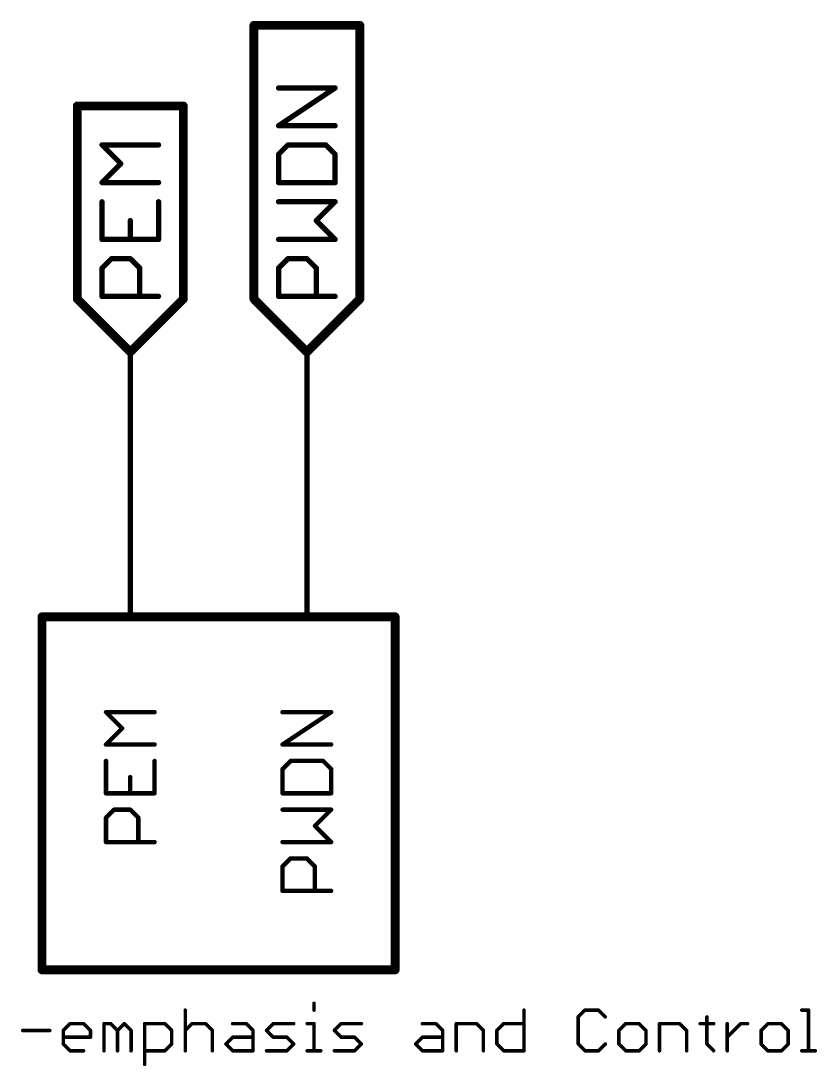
# Model space of a CAD drawing. Extents: x -72 to 265, y -97 to 216.
# Drawn here: x 172.11 to 195.02, y -43.41 to -13.33 of the extents above; entities that cross this region are included whole.
import ezdxf

# ---------------------------------------------------------------- set-up
doc = ezdxf.new("R2010")
doc.units = 0
for name, color, linetype in [('91', 94, 'CONTINUOUS'), ('94', 14, 'CONTINUOUS'), ('95', 251, 'CONTINUOUS')]:
    doc.layers.add(name, color=color, linetype=linetype)

msp = doc.modelspace()

# ---------------------------------------------------------------- linework, layer by layer
at = {"layer": '91', "const_width": 0.1524}
for points in [[(175.26, -25.4), (175.26, -22.86)], [(180.34, -25.4), (180.34, -22.86)]]:
    msp.add_lwpolyline(points, dxfattribs=at)
at = {"layer": '91', "const_width": 0.0762}
for points in [[(175.2981, -22.86, 1), (175.2219, -22.86)], [(180.3781, -22.86, 1), (180.3019, -22.86)], [(175.2219, -25.4, 1), (175.2981, -25.4)], [(180.3019, -25.4, 1), (180.3781, -25.4)]]:
    msp.add_lwpolyline(points, format="xyb", dxfattribs=at)
at = {"layer": '94'}
for points, const_width in [([(175.26, -25.4), (175.26, -30.48)], 0.1524), ([(180.34, -25.4), (180.34, -30.48)], 0.1524), ([(182.88, -30.48), (172.72, -30.48)], 0.254), ([(172.72, -30.48), (172.72, -40.64)], 0.254), ([(182.88, -40.64), (182.88, -30.48)], 0.254), ([(172.72, -40.64), (182.88, -40.64)], 0.254)]:
    msp.add_lwpolyline(points, dxfattribs=dict(at, const_width=const_width))
for points, const_width in [([(175.2981, -25.4, 1), (175.2219, -25.4)], 0.0762), ([(180.3781, -25.4, 1), (180.3019, -25.4)], 0.0762), ([(172.72, -30.4165, 1), (172.72, -30.5435)], 0.127), ([(172.7835, -30.48, 1), (172.6565, -30.48)], 0.127), ([(182.9435, -30.48, 1), (182.8165, -30.48)], 0.127), ([(182.88, -30.5435, 1), (182.88, -30.4165)], 0.127), ([(175.2219, -30.48, 1), (175.2981, -30.48)], 0.0762), ([(180.3019, -30.48, 1), (180.3781, -30.48)], 0.0762), ([(172.72, -40.5765, 1), (172.72, -40.7035)], 0.127), ([(172.6565, -40.64, 1), (172.7835, -40.64)], 0.127), ([(182.8165, -40.64, 1), (182.9435, -40.64)], 0.127), ([(182.88, -40.7035, 1), (182.88, -40.5765)], 0.127)]:
    msp.add_lwpolyline(points, format="xyb", dxfattribs=dict(at, const_width=const_width))
at = {"layer": '95'}
for points, const_width in [([(178.816, -21.336), (178.816, -13.4601)], 0.254), ([(178.816, -13.4601), (181.864, -13.4601)], 0.254), ([(181.864, -21.336), (181.864, -13.4601)], 0.254), ([(179.5258, -16.3483), (181.1528, -15.2637)], 0.1524), ([(181.1528, -15.2637), (179.5258, -15.2637)], 0.1524), ([(173.736, -21.336), (173.736, -15.7808)], 0.254), ([(173.736, -15.7808), (176.784, -15.7808)], 0.254), ([(176.784, -21.336), (176.784, -15.7808)], 0.254), ([(181.1528, -16.3483), (179.5258, -16.3483)], 0.1524), ([(174.9881, -17.4432), (174.4458, -16.9008)], 0.1524), ([(174.4458, -16.9008), (176.0728, -16.9008)], 0.1524), ([(179.797, -16.9008), (179.5258, -17.172)], 0.1524), ([(180.8816, -16.9008), (179.797, -16.9008)], 0.1524), ([(181.1528, -17.172), (180.8816, -16.9008)], 0.1524), ([(179.5258, -17.172), (179.5258, -17.9855)], 0.1524), ([(181.1528, -17.9855), (181.1528, -17.172)], 0.1524), ([(174.4458, -17.9855), (174.9881, -17.4432)], 0.1524), ([(176.0728, -17.9855), (174.4458, -17.9855)], 0.1524), ([(179.5258, -17.9855), (181.1528, -17.9855)], 0.1524), ([(174.4458, -18.538), (174.4458, -19.6226)], 0.1524), ([(176.0728, -19.6226), (176.0728, -18.538)], 0.1524), ([(181.1528, -18.538), (179.5258, -18.538)], 0.1524), ([(180.6105, -19.0803), (181.1528, -18.538)], 0.1524), ([(175.2593, -19.6226), (175.2593, -19.0803)], 0.1524), ([(181.1528, -19.6226), (180.6105, -19.0803)], 0.1524), ([(174.4458, -19.6226), (176.0728, -19.6226)], 0.1524), ([(179.5258, -19.6226), (181.1528, -19.6226)], 0.1524), ([(174.4458, -20.4463), (174.717, -20.1751)], 0.1524), ([(174.717, -20.1751), (175.2593, -20.1751)], 0.1524), ([(175.2593, -20.1751), (175.5305, -20.4463)], 0.1524), ([(179.5258, -20.4463), (179.797, -20.1751)], 0.1524), ([(179.797, -20.1751), (180.3393, -20.1751)], 0.1524), ([(180.3393, -20.1751), (180.6105, -20.4463)], 0.1524), ([(174.4458, -21.2598), (174.4458, -20.4463)], 0.1524), ([(175.5305, -20.4463), (175.5305, -21.2598)], 0.1524), ([(179.5258, -21.2598), (179.5258, -20.4463)], 0.1524), ([(180.6105, -20.4463), (180.6105, -21.2598)], 0.1524), ([(175.26, -22.86), (173.736, -21.336)], 0.254), ([(176.0728, -21.2598), (174.4458, -21.2598)], 0.1524), ([(175.26, -22.86), (176.784, -21.336)], 0.254), ([(180.34, -22.86), (178.816, -21.336)], 0.254), ([(181.1528, -21.2598), (179.5258, -21.2598)], 0.1524), ([(180.34, -22.86), (181.864, -21.336)], 0.254), ([(175.0264, -33.6905), (174.5603, -33.2245)], 0.127), ([(174.5603, -33.2245), (175.9585, -33.2245)], 0.127), ([(179.6403, -34.1566), (181.0385, -33.2245)], 0.127), ([(181.0385, -33.2245), (179.6403, -33.2245)], 0.127), ([(174.5603, -34.1566), (175.0264, -33.6905)], 0.127), ([(175.9585, -34.1566), (174.5603, -34.1566)], 0.127), ([(181.0385, -34.1566), (179.6403, -34.1566)], 0.127), ([(174.5603, -34.6277), (174.5603, -35.5599)], 0.127), ([(175.9585, -35.5599), (175.9585, -34.6277)], 0.127), ([(179.8733, -34.6277), (179.6403, -34.8608)], 0.127), ([(180.8055, -34.6277), (179.8733, -34.6277)], 0.127), ([(181.0385, -34.8608), (180.8055, -34.6277)], 0.127), ([(179.6403, -34.8608), (179.6403, -35.5599)], 0.127), ([(181.0385, -35.5599), (181.0385, -34.8608)], 0.127), ([(175.2594, -35.5599), (175.2594, -35.0938)], 0.127), ([(174.5603, -35.5599), (175.9585, -35.5599)], 0.127), ([(179.6403, -35.5599), (181.0385, -35.5599)], 0.127), ([(174.5603, -36.264), (174.7933, -36.031)], 0.127), ([(174.7933, -36.031), (175.2594, -36.031)], 0.127), ([(175.2594, -36.031), (175.4924, -36.264)], 0.127), ([(181.0385, -36.031), (179.6403, -36.031)], 0.127), ([(180.5724, -36.4971), (181.0385, -36.031)], 0.127), ([(174.5603, -36.9631), (174.5603, -36.264)], 0.127), ([(175.4924, -36.264), (175.4924, -36.9631)], 0.127), ([(181.0385, -36.9631), (180.5724, -36.4971)], 0.127), ([(175.9585, -36.9631), (174.5603, -36.9631)], 0.127), ([(179.6403, -36.9631), (181.0385, -36.9631)], 0.127), ([(179.6403, -37.6673), (179.8733, -37.4343)], 0.127), ([(179.8733, -37.4343), (180.3394, -37.4343)], 0.127), ([(180.3394, -37.4343), (180.5724, -37.6673)], 0.127), ([(179.6403, -38.3664), (179.6403, -37.6673)], 0.127), ([(180.5724, -37.6673), (180.5724, -38.3664)], 0.127), ([(181.0385, -38.3664), (179.6403, -38.3664)], 0.127), ([(176.8417, -41.7998), (176.8417, -42.9692)], 0.1016), ([(180.5448, -41.6049), (180.5448, -41.7998)], 0.1016), ([(186.5867, -41.7998), (186.5867, -42.9692)], 0.1016), ([(188.3407, -41.7998), (188.1458, -41.9947)], 0.1016), ([(188.7305, -41.7998), (188.3407, -41.7998)], 0.1016), ([(188.9254, -41.9947), (188.7305, -41.7998)], 0.1016), ([(194.5775, -41.7998), (194.7724, -41.7998)], 0.1016), ([(194.7724, -41.7998), (194.7724, -42.9692)], 0.1016), ([(188.1458, -41.9947), (188.1458, -42.7743)], 0.1016), ([(191.8489, -41.9947), (191.8489, -42.7743)], 0.1016), ([(172.1641, -42.3845), (172.9437, -42.3845)], 0.1016), ([(173.3335, -42.3845), (173.5284, -42.1896)], 0.1016), ([(173.3335, -42.7743), (173.3335, -42.3845)], 0.1016), ([(173.5284, -42.1896), (173.9182, -42.1896)], 0.1016), ([(173.9182, -42.1896), (174.1131, -42.3845)], 0.1016), ([(174.1131, -42.3845), (174.1131, -42.5794)], 0.1016), ([(174.5029, -42.9692), (174.5029, -42.1896)], 0.1016), ([(174.5029, -42.1896), (174.6978, -42.1896)], 0.1016), ([(174.6978, -42.1896), (174.8927, -42.3845)], 0.1016), ([(174.8927, -42.3845), (175.0876, -42.1896)], 0.1016), ([(174.8927, -42.3845), (174.8927, -42.9692)], 0.1016), ([(175.0876, -42.1896), (175.2825, -42.3845)], 0.1016), ([(175.2825, -42.3845), (175.2825, -42.9692)], 0.1016), ([(175.6723, -43.359), (175.6723, -42.1896)], 0.1016), ([(175.6723, -42.1896), (176.257, -42.1896)], 0.1016), ([(176.257, -42.1896), (176.4519, -42.3845)], 0.1016), ([(176.4519, -42.3845), (176.4519, -42.7743)], 0.1016), ([(176.8417, -42.3845), (177.0366, -42.1896)], 0.1016), ([(177.0366, -42.1896), (177.4264, -42.1896)], 0.1016), ([(177.4264, -42.1896), (177.6213, -42.3845)], 0.1016), ([(177.6213, -42.3845), (177.6213, -42.9692)], 0.1016), ([(178.206, -42.1896), (178.5958, -42.1896)], 0.1016), ([(178.5958, -42.1896), (178.7907, -42.3845)], 0.1016), ([(178.7907, -42.3845), (178.7907, -42.9692)], 0.1016), ([(179.1805, -42.3845), (179.3754, -42.1896)], 0.1016), ([(179.3754, -42.5794), (179.1805, -42.3845)], 0.1016), ([(179.3754, -42.1896), (179.9601, -42.1896)], 0.1016), ([(180.3499, -42.1896), (180.5448, -42.1896)], 0.1016), ([(180.5448, -42.1896), (180.5448, -42.9692)], 0.1016), ([(181.1295, -42.3845), (181.3244, -42.1896)], 0.1016), ([(181.3244, -42.5794), (181.1295, -42.3845)], 0.1016), ([(181.3244, -42.1896), (181.9091, -42.1896)], 0.1016), ([(183.6632, -42.1896), (184.053, -42.1896)], 0.1016), ([(184.053, -42.1896), (184.2479, -42.3845)], 0.1016), ([(184.2479, -42.3845), (184.2479, -42.9692)], 0.1016), ([(184.6377, -42.9692), (184.6377, -42.1896)], 0.1016), ([(184.6377, -42.1896), (185.2224, -42.1896)], 0.1016), ([(185.2224, -42.1896), (185.4173, -42.3845)], 0.1016), ([(185.4173, -42.3845), (185.4173, -42.9692)], 0.1016), ([(185.8071, -42.3845), (186.002, -42.1896)], 0.1016), ([(185.8071, -42.7743), (185.8071, -42.3845)], 0.1016), ([(186.002, -42.1896), (186.5867, -42.1896)], 0.1016), ([(189.5101, -42.1896), (189.3152, -42.3845)], 0.1016), ([(189.3152, -42.3845), (189.3152, -42.7743)], 0.1016), ([(189.8999, -42.1896), (189.5101, -42.1896)], 0.1016), ([(190.0948, -42.3845), (189.8999, -42.1896)], 0.1016), ([(190.0948, -42.7743), (190.0948, -42.3845)], 0.1016), ([(190.4846, -42.9692), (190.4846, -42.1896)], 0.1016), ([(190.4846, -42.1896), (191.0693, -42.1896)], 0.1016), ([(191.0693, -42.1896), (191.2642, -42.3845)], 0.1016), ([(191.2642, -42.3845), (191.2642, -42.9692)], 0.1016), ([(191.654, -42.1896), (192.0438, -42.1896)], 0.1016), ([(192.4336, -42.9692), (192.4336, -42.1896)], 0.1016), ([(192.4336, -42.5794), (192.8234, -42.1896)], 0.1016), ([(192.8234, -42.1896), (193.0183, -42.1896)], 0.1016), ([(193.603, -42.1896), (193.4081, -42.3845)], 0.1016), ([(193.4081, -42.3845), (193.4081, -42.7743)], 0.1016), ([(193.9928, -42.1896), (193.603, -42.1896)], 0.1016), ([(194.1877, -42.3845), (193.9928, -42.1896)], 0.1016), ([(194.1877, -42.7743), (194.1877, -42.3845)], 0.1016), ([(174.1131, -42.5794), (173.3335, -42.5794)], 0.1016), ([(178.0111, -42.7743), (178.206, -42.5794)], 0.1016), ([(178.206, -42.5794), (178.7907, -42.5794)], 0.1016), ([(179.7652, -42.5794), (179.3754, -42.5794)], 0.1016), ([(179.9601, -42.7743), (179.7652, -42.5794)], 0.1016), ([(181.7142, -42.5794), (181.3244, -42.5794)], 0.1016), ([(181.9091, -42.7743), (181.7142, -42.5794)], 0.1016), ([(183.4683, -42.7743), (183.6632, -42.5794)], 0.1016), ([(183.6632, -42.5794), (184.2479, -42.5794)], 0.1016), ([(173.5284, -42.9692), (173.3335, -42.7743)], 0.1016), ([(173.9182, -42.9692), (173.5284, -42.9692)], 0.1016), ([(176.257, -42.9692), (175.6723, -42.9692)], 0.1016), ([(176.4519, -42.7743), (176.257, -42.9692)], 0.1016), ([(178.206, -42.9692), (178.0111, -42.7743)], 0.1016), ([(178.7907, -42.9692), (178.206, -42.9692)], 0.1016), ([(179.1805, -42.9692), (179.7652, -42.9692)], 0.1016), ([(179.7652, -42.9692), (179.9601, -42.7743)], 0.1016), ([(180.3499, -42.9692), (180.7397, -42.9692)], 0.1016), ([(181.1295, -42.9692), (181.7142, -42.9692)], 0.1016), ([(181.7142, -42.9692), (181.9091, -42.7743)], 0.1016), ([(183.6632, -42.9692), (183.4683, -42.7743)], 0.1016), ([(184.2479, -42.9692), (183.6632, -42.9692)], 0.1016), ([(186.002, -42.9692), (185.8071, -42.7743)], 0.1016), ([(186.5867, -42.9692), (186.002, -42.9692)], 0.1016), ([(188.1458, -42.7743), (188.3407, -42.9692)], 0.1016), ([(188.3407, -42.9692), (188.7305, -42.9692)], 0.1016), ([(188.7305, -42.9692), (188.9254, -42.7743)], 0.1016), ([(189.3152, -42.7743), (189.5101, -42.9692)], 0.1016), ([(189.5101, -42.9692), (189.8999, -42.9692)], 0.1016), ([(189.8999, -42.9692), (190.0948, -42.7743)], 0.1016), ([(191.8489, -42.7743), (192.0438, -42.9692)], 0.1016), ([(193.4081, -42.7743), (193.603, -42.9692)], 0.1016), ([(193.603, -42.9692), (193.9928, -42.9692)], 0.1016), ([(193.9928, -42.9692), (194.1877, -42.7743)], 0.1016), ([(194.5775, -42.9692), (194.9673, -42.9692)], 0.1016)]:
    msp.add_lwpolyline(points, dxfattribs=dict(at, const_width=const_width))
for points, const_width in [([(178.8795, -13.4601, 1), (178.7525, -13.4601)], 0.127), ([(178.816, -13.3966, 1), (178.816, -13.5236)], 0.127), ([(181.9275, -13.4601, 1), (181.8005, -13.4601)], 0.127), ([(181.864, -13.5236, 1), (181.864, -13.3966)], 0.127), ([(179.5258, -15.2256, 1), (179.5258, -15.3018)], 0.0762), ([(181.1739, -15.2954, 1), (181.1317, -15.232)], 0.0762), ([(181.1528, -15.3018, 1), (181.1528, -15.2256)], 0.0762), ([(173.7995, -15.7808, 1), (173.6725, -15.7808)], 0.127), ([(173.736, -15.7173, 1), (173.736, -15.8443)], 0.127), ([(176.8475, -15.7808, 1), (176.7205, -15.7808)], 0.127), ([(176.784, -15.8443, 1), (176.784, -15.7173)], 0.127), ([(179.5258, -16.3102, 1), (179.5258, -16.3864)], 0.0762), ([(179.5047, -16.3166, 1), (179.5469, -16.38)], 0.0762), ([(181.1528, -16.3864, 1), (181.1528, -16.3102)], 0.0762), ([(174.4728, -16.8739, 1), (174.4189, -16.9278)], 0.0762), ([(174.4458, -16.8627, 1), (174.4458, -16.9389)], 0.0762), ([(176.0728, -16.9389, 1), (176.0728, -16.8627)], 0.0762), ([(179.797, -16.8627, 1), (179.797, -16.9389)], 0.0762), ([(179.8239, -16.9278, 1), (179.77, -16.8739)], 0.0762), ([(180.9086, -16.8739, 1), (180.8547, -16.9278)], 0.0762), ([(180.8816, -16.9389, 1), (180.8816, -16.8627)], 0.0762), ([(179.5639, -17.172, 1), (179.4877, -17.172)], 0.0762), ([(179.4989, -17.1451, 1), (179.5528, -17.1989)], 0.0762), ([(181.1909, -17.172, 1), (181.1147, -17.172)], 0.0762), ([(181.1259, -17.1989, 1), (181.1797, -17.1451)], 0.0762), ([(175.0151, -17.4701, 1), (174.9612, -17.4162)], 0.0762), ([(174.9612, -17.4701, 1), (175.0151, -17.4162)], 0.0762), ([(174.4458, -17.9474, 1), (174.4458, -18.0236)], 0.0762), ([(174.4189, -17.9585, 1), (174.4728, -18.0124)], 0.0762), ([(176.0728, -18.0236, 1), (176.0728, -17.9474)], 0.0762), ([(179.5258, -17.9474, 1), (179.5258, -18.0236)], 0.0762), ([(179.4877, -17.9855, 1), (179.5639, -17.9855)], 0.0762), ([(181.1147, -17.9855, 1), (181.1909, -17.9855)], 0.0762), ([(181.1528, -18.0236, 1), (181.1528, -17.9474)], 0.0762), ([(174.4839, -18.538, 1), (174.4077, -18.538)], 0.0762), ([(176.1109, -18.538, 1), (176.0347, -18.538)], 0.0762), ([(179.5258, -18.4999, 1), (179.5258, -18.5761)], 0.0762), ([(181.1797, -18.5649, 1), (181.1259, -18.511)], 0.0762), ([(181.1528, -18.5761, 1), (181.1528, -18.4999)], 0.0762), ([(175.2974, -19.0803, 1), (175.2212, -19.0803)], 0.0762), ([(180.6374, -19.0534, 1), (180.5835, -19.1073)], 0.0762), ([(180.5835, -19.0534, 1), (180.6374, -19.1073)], 0.0762), ([(174.4458, -19.5845, 1), (174.4458, -19.6607)], 0.0762), ([(176.0728, -19.6607, 1), (176.0728, -19.5845)], 0.0762), ([(179.5258, -19.5845, 1), (179.5258, -19.6607)], 0.0762), ([(181.1528, -19.6607, 1), (181.1528, -19.5845)], 0.0762), ([(174.4077, -19.6226, 1), (174.4839, -19.6226)], 0.0762), ([(175.2212, -19.6226, 1), (175.2974, -19.6226)], 0.0762), ([(176.0347, -19.6226, 1), (176.1109, -19.6226)], 0.0762), ([(181.1259, -19.6496, 1), (181.1797, -19.5957)], 0.0762), ([(174.717, -20.137, 1), (174.717, -20.2132)], 0.0762), ([(174.7439, -20.2021, 1), (174.69, -20.1482)], 0.0762), ([(175.2862, -20.1482, 1), (175.2324, -20.2021)], 0.0762), ([(175.2593, -20.2132, 1), (175.2593, -20.137)], 0.0762), ([(179.797, -20.137, 1), (179.797, -20.2132)], 0.0762), ([(179.8239, -20.2021, 1), (179.77, -20.1482)], 0.0762), ([(180.3662, -20.1482, 1), (180.3124, -20.2021)], 0.0762), ([(180.3393, -20.2132, 1), (180.3393, -20.137)], 0.0762), ([(174.4839, -20.4463, 1), (174.4077, -20.4463)], 0.0762), ([(174.4189, -20.4194, 1), (174.4728, -20.4732)], 0.0762), ([(175.5686, -20.4463, 1), (175.4924, -20.4463)], 0.0762), ([(175.5035, -20.4732, 1), (175.5574, -20.4194)], 0.0762), ([(179.5639, -20.4463, 1), (179.4877, -20.4463)], 0.0762), ([(179.4989, -20.4194, 1), (179.5528, -20.4732)], 0.0762), ([(180.6486, -20.4463, 1), (180.5724, -20.4463)], 0.0762), ([(180.5835, -20.4732, 1), (180.6374, -20.4194)], 0.0762), ([(173.7809, -21.2911, 1), (173.6911, -21.3809)], 0.127), ([(173.6725, -21.336, 1), (173.7995, -21.336)], 0.127), ([(174.4458, -21.2217, 1), (174.4458, -21.2979)], 0.0762), ([(174.4077, -21.2598, 1), (174.4839, -21.2598)], 0.0762), ([(175.4924, -21.2598, 1), (175.5686, -21.2598)], 0.0762), ([(176.0728, -21.2979, 1), (176.0728, -21.2217)], 0.0762), ([(176.7205, -21.336, 1), (176.8475, -21.336)], 0.127), ([(176.8289, -21.3809, 1), (176.7391, -21.2911)], 0.127), ([(178.8609, -21.2911, 1), (178.7711, -21.3809)], 0.127), ([(178.7525, -21.336, 1), (178.8795, -21.336)], 0.127), ([(179.5258, -21.2217, 1), (179.5258, -21.2979)], 0.0762), ([(179.4877, -21.2598, 1), (179.5639, -21.2598)], 0.0762), ([(180.5724, -21.2598, 1), (180.6486, -21.2598)], 0.0762), ([(181.1528, -21.2979, 1), (181.1528, -21.2217)], 0.0762), ([(181.8005, -21.336, 1), (181.9275, -21.336)], 0.127), ([(181.9089, -21.3809, 1), (181.8191, -21.2911)], 0.127), ([(175.2151, -22.8151, 1), (175.3049, -22.9049)], 0.127), ([(175.2151, -22.9049, 1), (175.3049, -22.8151)], 0.127), ([(180.2951, -22.8151, 1), (180.3849, -22.9049)], 0.127), ([(180.2951, -22.9049, 1), (180.3849, -22.8151)], 0.127), ([(174.5603, -33.1927, 1), (174.5603, -33.2562)], 0.0635), ([(174.5828, -33.202, 1), (174.5379, -33.2469)], 0.0635), ([(175.9585, -33.2562, 1), (175.9585, -33.1927)], 0.0635), ([(179.6403, -33.1927, 1), (179.6403, -33.2562)], 0.0635), ([(181.0561, -33.2509, 1), (181.0209, -33.198)], 0.0635), ([(181.0385, -33.2562, 1), (181.0385, -33.1927)], 0.0635), ([(175.0488, -33.713, 1), (175.0039, -33.6681)], 0.0635), ([(175.0039, -33.713, 1), (175.0488, -33.6681)], 0.0635), ([(174.5603, -34.1248, 1), (174.5603, -34.1883)], 0.0635), ([(174.5379, -34.1341, 1), (174.5828, -34.179)], 0.0635), ([(175.9585, -34.1883, 1), (175.9585, -34.1248)], 0.0635), ([(179.6403, -34.1248, 1), (179.6403, -34.1883)], 0.0635), ([(179.6227, -34.1302, 1), (179.6579, -34.183)], 0.0635), ([(181.0385, -34.1883, 1), (181.0385, -34.1248)], 0.0635), ([(174.5921, -34.6277, 1), (174.5286, -34.6277)], 0.0635), ([(175.9903, -34.6277, 1), (175.9268, -34.6277)], 0.0635), ([(179.8733, -34.596, 1), (179.8733, -34.6595)], 0.0635), ([(179.8958, -34.6502, 1), (179.8509, -34.6053)], 0.0635), ([(180.8279, -34.6053, 1), (180.783, -34.6502)], 0.0635), ([(180.8055, -34.6595, 1), (180.8055, -34.596)], 0.0635), ([(179.6721, -34.8608, 1), (179.6086, -34.8608)], 0.0635), ([(179.6179, -34.8383, 1), (179.6628, -34.8832)], 0.0635), ([(181.0702, -34.8608, 1), (181.0068, -34.8608)], 0.0635), ([(181.016, -34.8832, 1), (181.061, -34.8383)], 0.0635), ([(175.2912, -35.0938, 1), (175.2277, -35.0938)], 0.0635), ([(174.5603, -35.5281, 1), (174.5603, -35.5916)], 0.0635), ([(174.5286, -35.5599, 1), (174.5921, -35.5599)], 0.0635), ([(175.2277, -35.5599, 1), (175.2912, -35.5599)], 0.0635), ([(175.9268, -35.5599, 1), (175.9903, -35.5599)], 0.0635), ([(175.9585, -35.5916, 1), (175.9585, -35.5281)], 0.0635), ([(179.6403, -35.5281, 1), (179.6403, -35.5916)], 0.0635), ([(179.6086, -35.5599, 1), (179.6721, -35.5599)], 0.0635), ([(181.0068, -35.5599, 1), (181.0702, -35.5599)], 0.0635), ([(181.0385, -35.5916, 1), (181.0385, -35.5281)], 0.0635), ([(174.7933, -35.9993, 1), (174.7933, -36.0628)], 0.0635), ([(174.8158, -36.0535, 1), (174.7709, -36.0086)], 0.0635), ([(175.2819, -36.0086, 1), (175.237, -36.0535)], 0.0635), ([(175.2594, -36.0628, 1), (175.2594, -35.9993)], 0.0635), ([(179.6403, -35.9993, 1), (179.6403, -36.0628)], 0.0635), ([(181.061, -36.0535, 1), (181.016, -36.0086)], 0.0635), ([(181.0385, -36.0628, 1), (181.0385, -35.9993)], 0.0635), ([(174.5921, -36.264, 1), (174.5286, -36.264)], 0.0635), ([(174.5379, -36.2416, 1), (174.5828, -36.2865)], 0.0635), ([(175.5242, -36.264, 1), (175.4607, -36.264)], 0.0635), ([(175.47, -36.2865, 1), (175.5149, -36.2416)], 0.0635), ([(180.5949, -36.4746, 1), (180.55, -36.5195)], 0.0635), ([(180.55, -36.4746, 1), (180.5949, -36.5195)], 0.0635), ([(174.5603, -36.9314, 1), (174.5603, -36.9949)], 0.0635), ([(174.5286, -36.9631, 1), (174.5921, -36.9631)], 0.0635), ([(175.4607, -36.9631, 1), (175.5242, -36.9631)], 0.0635), ([(175.9585, -36.9949, 1), (175.9585, -36.9314)], 0.0635), ([(179.6403, -36.9314, 1), (179.6403, -36.9949)], 0.0635), ([(181.016, -36.9856, 1), (181.061, -36.9407)], 0.0635), ([(181.0385, -36.9949, 1), (181.0385, -36.9314)], 0.0635), ([(179.8733, -37.4025, 1), (179.8733, -37.466)], 0.0635), ([(179.8958, -37.4567, 1), (179.8509, -37.4118)], 0.0635), ([(180.3619, -37.4118, 1), (180.317, -37.4567)], 0.0635), ([(180.3394, -37.466, 1), (180.3394, -37.4025)], 0.0635), ([(179.6721, -37.6673, 1), (179.6086, -37.6673)], 0.0635), ([(179.6179, -37.6449, 1), (179.6628, -37.6898)], 0.0635), ([(180.6042, -37.6673, 1), (180.5407, -37.6673)], 0.0635), ([(180.55, -37.6898, 1), (180.5949, -37.6449)], 0.0635), ([(179.6403, -38.3347, 1), (179.6403, -38.3982)], 0.0635), ([(179.6086, -38.3664, 1), (179.6721, -38.3664)], 0.0635), ([(180.5407, -38.3664, 1), (180.6042, -38.3664)], 0.0635), ([(181.0385, -38.3982, 1), (181.0385, -38.3347)], 0.0635), ([(176.8671, -41.7998, 1), (176.8163, -41.7998)], 0.0508), ([(180.5702, -41.6049, 1), (180.5194, -41.6049)], 0.0508), ([(180.5194, -41.7998, 1), (180.5702, -41.7998)], 0.0508), ([(186.6121, -41.7998, 1), (186.5613, -41.7998)], 0.0508), ([(188.3407, -41.7744, 1), (188.3407, -41.8252)], 0.0508), ([(188.3587, -41.8178, 1), (188.3228, -41.7818)], 0.0508), ([(188.7485, -41.7818, 1), (188.7126, -41.8178)], 0.0508), ([(188.7305, -41.8252, 1), (188.7305, -41.7744)], 0.0508), ([(194.5775, -41.7744, 1), (194.5775, -41.8252)], 0.0508), ([(194.7978, -41.7998, 1), (194.747, -41.7998)], 0.0508), ([(194.7724, -41.8252, 1), (194.7724, -41.7744)], 0.0508), ([(188.1712, -41.9947, 1), (188.1204, -41.9947)], 0.0508), ([(188.1279, -41.9767, 1), (188.1638, -42.0127)], 0.0508), ([(188.9075, -42.0127, 1), (188.9434, -41.9767)], 0.0508), ([(191.8743, -41.9947, 1), (191.8235, -41.9947)], 0.0508), ([(172.1641, -42.3591, 1), (172.1641, -42.4099)], 0.0508), ([(172.9437, -42.4099, 1), (172.9437, -42.3591)], 0.0508), ([(173.3155, -42.3665, 1), (173.3514, -42.4025)], 0.0508), ([(173.3589, -42.3845, 1), (173.3081, -42.3845)], 0.0508), ([(173.5284, -42.1642, 1), (173.5284, -42.215)], 0.0508), ([(173.5463, -42.2076, 1), (173.5104, -42.1716)], 0.0508), ([(173.9361, -42.1716, 1), (173.9002, -42.2076)], 0.0508), ([(173.9182, -42.215, 1), (173.9182, -42.1642)], 0.0508), ([(174.1385, -42.3845, 1), (174.0877, -42.3845)], 0.0508), ([(174.0951, -42.4025, 1), (174.131, -42.3665)], 0.0508), ([(174.5283, -42.1896, 1), (174.4775, -42.1896)], 0.0508), ([(174.5029, -42.1642, 1), (174.5029, -42.215)], 0.0508), ([(174.7157, -42.1716, 1), (174.6798, -42.2076)], 0.0508), ([(174.6978, -42.215, 1), (174.6978, -42.1642)], 0.0508), ([(174.8747, -42.3665, 1), (174.9106, -42.4025)], 0.0508), ([(174.9181, -42.3845, 1), (174.8673, -42.3845)], 0.0508), ([(174.8747, -42.4025, 1), (174.9106, -42.3665)], 0.0508), ([(175.1055, -42.1716, 1), (175.0696, -42.2076)], 0.0508), ([(175.1055, -42.2076, 1), (175.0696, -42.1716)], 0.0508), ([(175.3079, -42.3845, 1), (175.2571, -42.3845)], 0.0508), ([(175.2645, -42.4025, 1), (175.3004, -42.3665)], 0.0508), ([(175.6977, -42.1896, 1), (175.6469, -42.1896)], 0.0508), ([(175.6723, -42.1642, 1), (175.6723, -42.215)], 0.0508), ([(176.2749, -42.1716, 1), (176.239, -42.2076)], 0.0508), ([(176.257, -42.215, 1), (176.257, -42.1642)], 0.0508), ([(176.4773, -42.3845, 1), (176.4265, -42.3845)], 0.0508), ([(176.4339, -42.4025, 1), (176.4698, -42.3665)], 0.0508), ([(176.8237, -42.3665, 1), (176.8596, -42.4025)], 0.0508), ([(177.0366, -42.1642, 1), (177.0366, -42.215)], 0.0508), ([(177.0545, -42.2076, 1), (177.0186, -42.1716)], 0.0508), ([(177.4443, -42.1716, 1), (177.4084, -42.2076)], 0.0508), ([(177.4264, -42.215, 1), (177.4264, -42.1642)], 0.0508), ([(177.6467, -42.3845, 1), (177.5959, -42.3845)], 0.0508), ([(177.6033, -42.4025, 1), (177.6392, -42.3665)], 0.0508), ([(178.206, -42.1642, 1), (178.206, -42.215)], 0.0508), ([(178.6137, -42.1716, 1), (178.5778, -42.2076)], 0.0508), ([(178.5958, -42.215, 1), (178.5958, -42.1642)], 0.0508), ([(178.8161, -42.3845, 1), (178.7653, -42.3845)], 0.0508), ([(178.7727, -42.4025, 1), (178.8086, -42.3665)], 0.0508), ([(179.1984, -42.3665, 1), (179.1625, -42.4025)], 0.0508), ([(179.1625, -42.3665, 1), (179.1984, -42.4025)], 0.0508), ([(179.3754, -42.1642, 1), (179.3754, -42.215)], 0.0508), ([(179.3933, -42.2076, 1), (179.3574, -42.1716)], 0.0508), ([(179.9601, -42.215, 1), (179.9601, -42.1642)], 0.0508), ([(180.3499, -42.1642, 1), (180.3499, -42.215)], 0.0508), ([(180.5702, -42.1896, 1), (180.5194, -42.1896)], 0.0508), ([(180.5448, -42.215, 1), (180.5448, -42.1642)], 0.0508), ([(181.1474, -42.3665, 1), (181.1115, -42.4025)], 0.0508), ([(181.1115, -42.3665, 1), (181.1474, -42.4025)], 0.0508), ([(181.3244, -42.1642, 1), (181.3244, -42.215)], 0.0508), ([(181.3423, -42.2076, 1), (181.3064, -42.1716)], 0.0508), ([(181.9091, -42.215, 1), (181.9091, -42.1642)], 0.0508), ([(183.6632, -42.1642, 1), (183.6632, -42.215)], 0.0508), ([(184.0709, -42.1716, 1), (184.035, -42.2076)], 0.0508), ([(184.053, -42.215, 1), (184.053, -42.1642)], 0.0508), ([(184.2733, -42.3845, 1), (184.2225, -42.3845)], 0.0508), ([(184.2299, -42.4025, 1), (184.2658, -42.3665)], 0.0508), ([(184.6631, -42.1896, 1), (184.6123, -42.1896)], 0.0508), ([(184.6377, -42.1642, 1), (184.6377, -42.215)], 0.0508), ([(185.2403, -42.1716, 1), (185.2044, -42.2076)], 0.0508), ([(185.2224, -42.215, 1), (185.2224, -42.1642)], 0.0508), ([(185.4427, -42.3845, 1), (185.3919, -42.3845)], 0.0508), ([(185.3993, -42.4025, 1), (185.4352, -42.3665)], 0.0508), ([(185.7891, -42.3665, 1), (185.825, -42.4025)], 0.0508), ([(185.8325, -42.3845, 1), (185.7817, -42.3845)], 0.0508), ([(186.002, -42.1642, 1), (186.002, -42.215)], 0.0508), ([(186.0199, -42.2076, 1), (185.984, -42.1716)], 0.0508), ([(186.5867, -42.215, 1), (186.5867, -42.1642)], 0.0508), ([(189.3406, -42.3845, 1), (189.2898, -42.3845)], 0.0508), ([(189.2973, -42.3665, 1), (189.3332, -42.4025)], 0.0508), ([(189.5101, -42.1642, 1), (189.5101, -42.215)], 0.0508), ([(189.5281, -42.2076, 1), (189.4922, -42.1716)], 0.0508), ([(189.9179, -42.1716, 1), (189.882, -42.2076)], 0.0508), ([(189.8999, -42.215, 1), (189.8999, -42.1642)], 0.0508), ([(190.1202, -42.3845, 1), (190.0694, -42.3845)], 0.0508), ([(190.0769, -42.4025, 1), (190.1128, -42.3665)], 0.0508), ([(190.51, -42.1896, 1), (190.4592, -42.1896)], 0.0508), ([(190.4846, -42.1642, 1), (190.4846, -42.215)], 0.0508), ([(191.0873, -42.1716, 1), (191.0514, -42.2076)], 0.0508), ([(191.0693, -42.215, 1), (191.0693, -42.1642)], 0.0508), ([(191.2896, -42.3845, 1), (191.2388, -42.3845)], 0.0508), ([(191.2463, -42.4025, 1), (191.2822, -42.3665)], 0.0508), ([(191.654, -42.1642, 1), (191.654, -42.215)], 0.0508), ([(192.0438, -42.215, 1), (192.0438, -42.1642)], 0.0508), ([(192.459, -42.1896, 1), (192.4082, -42.1896)], 0.0508), ([(192.8234, -42.1642, 1), (192.8234, -42.215)], 0.0508), ([(192.8414, -42.2076, 1), (192.8055, -42.1716)], 0.0508), ([(193.0183, -42.215, 1), (193.0183, -42.1642)], 0.0508), ([(193.4335, -42.3845, 1), (193.3827, -42.3845)], 0.0508), ([(193.3902, -42.3665, 1), (193.4261, -42.4025)], 0.0508), ([(193.603, -42.1642, 1), (193.603, -42.215)], 0.0508), ([(193.621, -42.2076, 1), (193.5851, -42.1716)], 0.0508), ([(194.0108, -42.1716, 1), (193.9749, -42.2076)], 0.0508), ([(193.9928, -42.215, 1), (193.9928, -42.1642)], 0.0508), ([(194.2131, -42.3845, 1), (194.1623, -42.3845)], 0.0508), ([(194.1698, -42.4025, 1), (194.2057, -42.3665)], 0.0508), ([(173.3335, -42.554, 1), (173.3335, -42.6048)], 0.0508), ([(174.0877, -42.5794, 1), (174.1385, -42.5794)], 0.0508), ([(174.1131, -42.6048, 1), (174.1131, -42.554)], 0.0508), ([(178.206, -42.554, 1), (178.206, -42.6048)], 0.0508), ([(178.2239, -42.5974, 1), (178.188, -42.5614)], 0.0508), ([(178.7907, -42.6048, 1), (178.7907, -42.554)], 0.0508), ([(179.3754, -42.554, 1), (179.3754, -42.6048)], 0.0508), ([(179.3574, -42.5974, 1), (179.3933, -42.5614)], 0.0508), ([(179.7831, -42.5614, 1), (179.7472, -42.5974)], 0.0508), ([(179.7652, -42.6048, 1), (179.7652, -42.554)], 0.0508), ([(181.3244, -42.554, 1), (181.3244, -42.6048)], 0.0508), ([(181.3064, -42.5974, 1), (181.3423, -42.5614)], 0.0508), ([(181.7321, -42.5614, 1), (181.6962, -42.5974)], 0.0508), ([(181.7142, -42.6048, 1), (181.7142, -42.554)], 0.0508), ([(183.6632, -42.554, 1), (183.6632, -42.6048)], 0.0508), ([(183.6811, -42.5974, 1), (183.6452, -42.5614)], 0.0508), ([(184.2479, -42.6048, 1), (184.2479, -42.554)], 0.0508), ([(192.4157, -42.5614, 1), (192.4516, -42.5974)], 0.0508), ([(173.3514, -42.7563, 1), (173.3155, -42.7923)], 0.0508), ([(173.3081, -42.7743, 1), (173.3589, -42.7743)], 0.0508), ([(173.5284, -42.9438, 1), (173.5284, -42.9946)], 0.0508), ([(173.5104, -42.9872, 1), (173.5463, -42.9512)], 0.0508), ([(173.9182, -42.9946, 1), (173.9182, -42.9438)], 0.0508), ([(174.4775, -42.9692, 1), (174.5283, -42.9692)], 0.0508), ([(174.8673, -42.9692, 1), (174.9181, -42.9692)], 0.0508), ([(175.2571, -42.9692, 1), (175.3079, -42.9692)], 0.0508), ([(175.6723, -42.9438, 1), (175.6723, -42.9946)], 0.0508), ([(176.239, -42.9512, 1), (176.2749, -42.9872)], 0.0508), ([(176.257, -42.9946, 1), (176.257, -42.9438)], 0.0508), ([(176.4265, -42.7743, 1), (176.4773, -42.7743)], 0.0508), ([(176.4698, -42.7923, 1), (176.4339, -42.7563)], 0.0508), ([(176.8163, -42.9692, 1), (176.8671, -42.9692)], 0.0508), ([(177.5959, -42.9692, 1), (177.6467, -42.9692)], 0.0508), ([(178.029, -42.7563, 1), (177.9931, -42.7923)], 0.0508), ([(177.9931, -42.7563, 1), (178.029, -42.7923)], 0.0508), ([(178.206, -42.9438, 1), (178.206, -42.9946)], 0.0508), ([(178.188, -42.9872, 1), (178.2239, -42.9512)], 0.0508), ([(178.7653, -42.9692, 1), (178.8161, -42.9692)], 0.0508), ([(178.7907, -42.9946, 1), (178.7907, -42.9438)], 0.0508), ([(179.1805, -42.9438, 1), (179.1805, -42.9946)], 0.0508), ([(179.7472, -42.9512, 1), (179.7831, -42.9872)], 0.0508), ([(179.7652, -42.9946, 1), (179.7652, -42.9438)], 0.0508), ([(179.978, -42.7923, 1), (179.9421, -42.7563)], 0.0508), ([(179.9421, -42.7923, 1), (179.978, -42.7563)], 0.0508), ([(180.3499, -42.9438, 1), (180.3499, -42.9946)], 0.0508), ([(180.5194, -42.9692, 1), (180.5702, -42.9692)], 0.0508), ([(180.7397, -42.9946, 1), (180.7397, -42.9438)], 0.0508), ([(181.1295, -42.9438, 1), (181.1295, -42.9946)], 0.0508), ([(181.6962, -42.9512, 1), (181.7321, -42.9872)], 0.0508), ([(181.7142, -42.9946, 1), (181.7142, -42.9438)], 0.0508), ([(181.927, -42.7923, 1), (181.8911, -42.7563)], 0.0508), ([(181.8911, -42.7923, 1), (181.927, -42.7563)], 0.0508), ([(183.4862, -42.7563, 1), (183.4503, -42.7923)], 0.0508), ([(183.4503, -42.7563, 1), (183.4862, -42.7923)], 0.0508), ([(183.6632, -42.9438, 1), (183.6632, -42.9946)], 0.0508), ([(183.6452, -42.9872, 1), (183.6811, -42.9512)], 0.0508), ([(184.2225, -42.9692, 1), (184.2733, -42.9692)], 0.0508), ([(184.2479, -42.9946, 1), (184.2479, -42.9438)], 0.0508), ([(184.6123, -42.9692, 1), (184.6631, -42.9692)], 0.0508), ([(185.3919, -42.9692, 1), (185.4427, -42.9692)], 0.0508), ([(185.825, -42.7563, 1), (185.7891, -42.7923)], 0.0508), ([(185.7817, -42.7743, 1), (185.8325, -42.7743)], 0.0508), ([(186.002, -42.9438, 1), (186.002, -42.9946)], 0.0508), ([(185.984, -42.9872, 1), (186.0199, -42.9512)], 0.0508), ([(186.5613, -42.9692, 1), (186.6121, -42.9692)], 0.0508), ([(186.5867, -42.9946, 1), (186.5867, -42.9438)], 0.0508), ([(188.1638, -42.7563, 1), (188.1279, -42.7923)], 0.0508), ([(188.1204, -42.7743, 1), (188.1712, -42.7743)], 0.0508), ([(188.3407, -42.9438, 1), (188.3407, -42.9946)], 0.0508), ([(188.3228, -42.9872, 1), (188.3587, -42.9512)], 0.0508), ([(188.7126, -42.9512, 1), (188.7485, -42.9872)], 0.0508), ([(188.7305, -42.9946, 1), (188.7305, -42.9438)], 0.0508), ([(188.9434, -42.7923, 1), (188.9075, -42.7563)], 0.0508), ([(189.3332, -42.7563, 1), (189.2973, -42.7923)], 0.0508), ([(189.2898, -42.7743, 1), (189.3406, -42.7743)], 0.0508), ([(189.5101, -42.9438, 1), (189.5101, -42.9946)], 0.0508), ([(189.4922, -42.9872, 1), (189.5281, -42.9512)], 0.0508), ([(189.882, -42.9512, 1), (189.9179, -42.9872)], 0.0508), ([(189.8999, -42.9946, 1), (189.8999, -42.9438)], 0.0508), ([(190.0694, -42.7743, 1), (190.1202, -42.7743)], 0.0508), ([(190.1128, -42.7923, 1), (190.0769, -42.7563)], 0.0508), ([(190.4592, -42.9692, 1), (190.51, -42.9692)], 0.0508), ([(191.2388, -42.9692, 1), (191.2896, -42.9692)], 0.0508), ([(191.8669, -42.7563, 1), (191.831, -42.7923)], 0.0508), ([(191.8235, -42.7743, 1), (191.8743, -42.7743)], 0.0508), ([(192.0259, -42.9872, 1), (192.0618, -42.9512)], 0.0508), ([(192.4082, -42.9692, 1), (192.459, -42.9692)], 0.0508), ([(193.4261, -42.7563, 1), (193.3902, -42.7923)], 0.0508), ([(193.3827, -42.7743, 1), (193.4335, -42.7743)], 0.0508), ([(193.603, -42.9438, 1), (193.603, -42.9946)], 0.0508), ([(193.5851, -42.9872, 1), (193.621, -42.9512)], 0.0508), ([(193.9749, -42.9512, 1), (194.0108, -42.9872)], 0.0508), ([(193.9928, -42.9946, 1), (193.9928, -42.9438)], 0.0508), ([(194.1623, -42.7743, 1), (194.2131, -42.7743)], 0.0508), ([(194.2057, -42.7923, 1), (194.1698, -42.7563)], 0.0508), ([(194.5775, -42.9438, 1), (194.5775, -42.9946)], 0.0508), ([(194.747, -42.9692, 1), (194.7978, -42.9692)], 0.0508), ([(194.9673, -42.9946, 1), (194.9673, -42.9438)], 0.0508), ([(175.6469, -43.359, 1), (175.6977, -43.359)], 0.0508)]:
    msp.add_lwpolyline(points, format="xyb", dxfattribs=dict(at, const_width=const_width))

doc.saveas('drawing.dxf')
